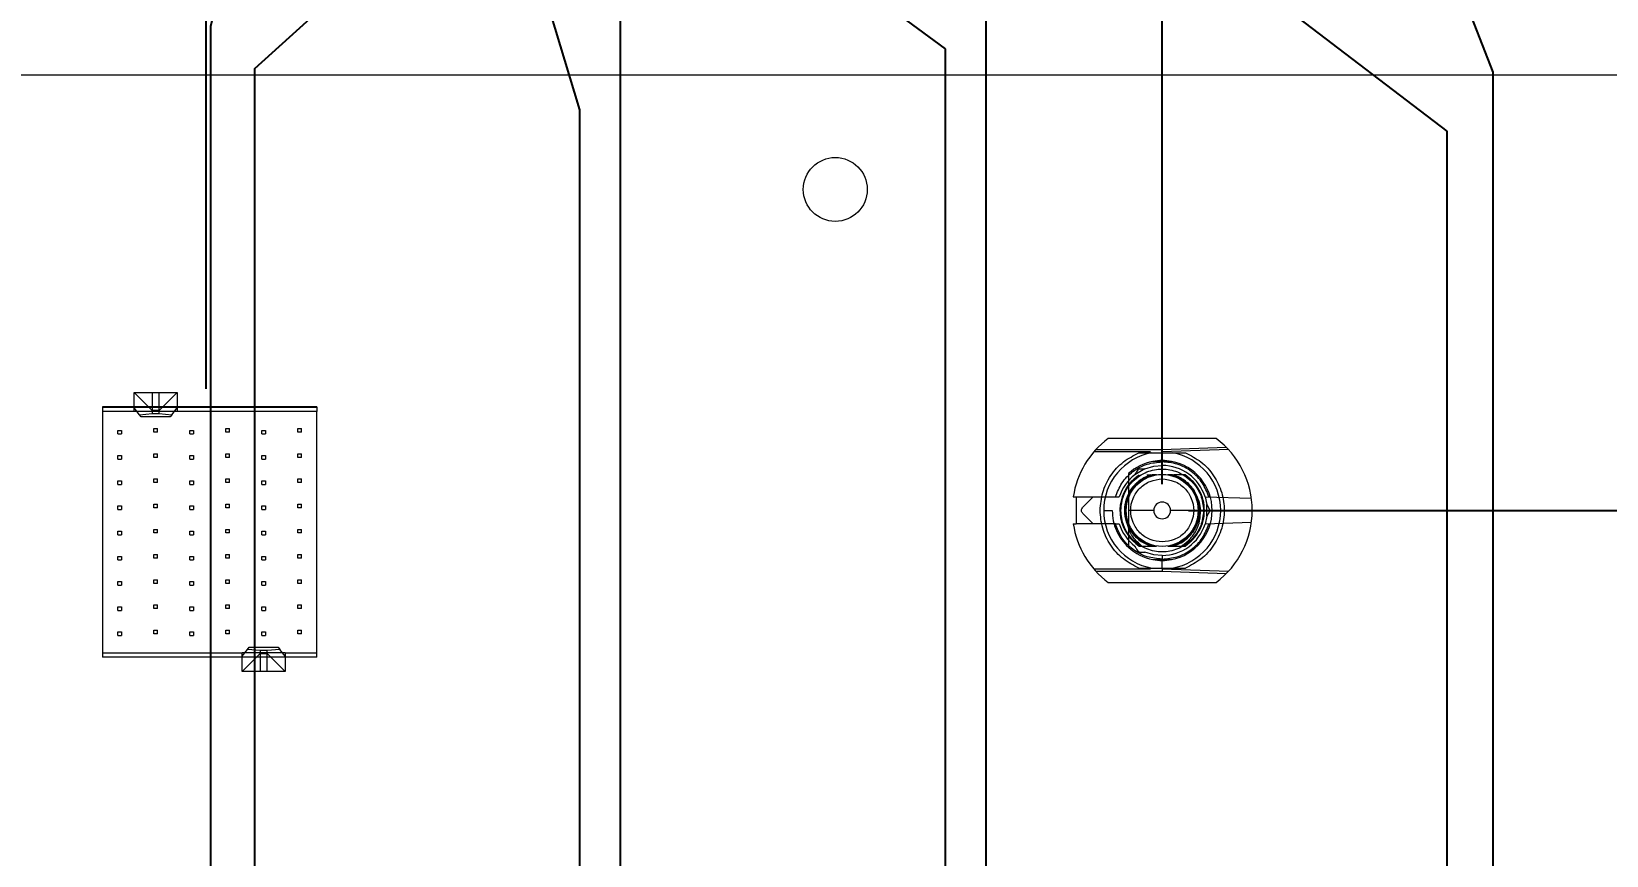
# Model space of a CAD drawing. Header units: millimetres. Extents: x -84 to 500, y -79 to 355.
# Drawn here: x 297 to 384.5, y 261.5 to 307.2 of the extents above; entities that cross this region are included whole.
import ezdxf
from ezdxf.lldxf.tags import DXFTag

# ---------------------------------------------------------------- set-up
doc = ezdxf.new("R2010")
doc.units = ezdxf.units.MM
doc.header["$PDSIZE"] = -1
tags = doc.linetypes.add('HIDDEN', pattern=[1.905, 1.27, -0.635]).pattern_tags.tags
tags[6:7] = [DXFTag(74, 4), DXFTag(75, 0), DXFTag(340, '0'), DXFTag(46, 1.0), DXFTag(50, 0.0), DXFTag(44, 0.0), DXFTag(45, 0.0)]
tags[4:5] = [DXFTag(74, 4), DXFTag(75, 0), DXFTag(340, '0'), DXFTag(46, 1.0), DXFTag(50, 0.0), DXFTag(44, 0.0), DXFTag(45, 0.0)]
doc.dimstyles.new('ISO-25', dxfattribs={"dimtxt": 2.5, "dimasz": 2.5, "dimexe": 1.25, "dimexo": 0.625, "dimtad": 1, "dimtxsty": 'Standard', "dimcen": 2.5, "dimadec": 0, "dimazin": 0, "dimtfac": 1, "dimtmove": 0, "dimatfit": 3, "dimfxl": 0, "dimarcsym": 0})

# ---------------------------------------------------------------- blocks, each defined once
blk = doc.blocks.new('*D104')
at = {"color": 0, "linetype": 'ByBlock', "lineweight": -2}
for p, q in [((357.387, 315.419), (357.387, 343.952)), ((359.8, 308.815), (357.387, 315.419)), ((359.8, 282.085), (359.8, 308.815))]:
    blk.add_line(p, q, dxfattribs=at)
at = {"layer": 'DEFPOINTS', "color": 0, "linetype": 'ByBlock'}
blk.add_point((359.8, 281.085), dxfattribs=at)
at = {"color": 0, "linetype": 'ByBlock', "insert": (354.113, 333.75), "char_height": 3.5, "attachment_point": 5, "rotation": 90}
blk.add_mtext('359,800', dxfattribs=at)
blk = doc.blocks.new('*D182')
at = {"color": 0, "linetype": 'ByBlock', "lineweight": -2}
for p, q in [((297.66, 315.284), (297.66, 343.817)), ((306.665, 308.68), (297.66, 315.284)), ((306.665, 287.37), (306.665, 308.68))]:
    blk.add_line(p, q, dxfattribs=at)
at = {"layer": 'DEFPOINTS', "color": 0, "linetype": 'ByBlock'}
blk.add_point((306.665, 286.37), dxfattribs=at)
at = {"color": 0, "linetype": 'ByBlock', "insert": (294.386, 333.614), "char_height": 3.5, "attachment_point": 5, "rotation": 90}
blk.add_mtext('306,860', dxfattribs=at)
blk = doc.blocks.new('*D103')
at = {"color": 0, "linetype": 'ByBlock', "lineweight": -2}
blk.add_line((392.56, 287.37), (392.56, 345.31), dxfattribs=at)
at = {"layer": 'DEFPOINTS', "color": 0, "linetype": 'ByBlock'}
blk.add_point((392.56, 286.37), dxfattribs=at)
at = {"color": 0, "linetype": 'ByBlock', "insert": (389.286, 334.81), "char_height": 3.5, "attachment_point": 5, "rotation": 90}
blk.add_mtext('392,560', dxfattribs=at)
blk = doc.blocks.new('*D60')
at = {"color": 0, "linetype": 'ByBlock', "lineweight": -2}
for p, q in [((429.688, 279.42), (436.292, 282.059)), ((436.292, 282.059), (465.42, 282.059)), ((399.51, 279.42), (429.688, 279.42))]:
    blk.add_line(p, q, dxfattribs=at)
at = {"layer": 'DEFPOINTS', "color": 0, "linetype": 'ByBlock'}
blk.add_point((398.51, 279.42), dxfattribs=at)
at = {"color": 0, "linetype": 'ByBlock', "insert": (454.92, 285.333), "char_height": 3.5, "attachment_point": 5}
blk.add_mtext('279,420', dxfattribs=at)
blk = doc.blocks.new('*D190')
at = {"color": 0, "linetype": 'ByBlock', "lineweight": -2}
for p, q in [((429.827, 280.62), (436.431, 290.705)), ((436.431, 290.705), (464.964, 290.705)), ((361.265, 280.62), (429.827, 280.62))]:
    blk.add_line(p, q, dxfattribs=at)
at = {"layer": 'DEFPOINTS', "color": 0, "linetype": 'ByBlock'}
blk.add_point((360.265, 280.62), dxfattribs=at)
at = {"color": 0, "linetype": 'ByBlock', "insert": (454.762, 293.979), "char_height": 3.5, "attachment_point": 5}
blk.add_mtext('280,620', dxfattribs=at)
blk = doc.blocks.new('*D116')
at = {"color": 0, "linetype": 'ByBlock', "lineweight": -2}
for p, q in [((400.941, 308.34), (400.941, 337.468)), ((407.239, 301.736), (400.941, 308.34)), ((407.239, 211.51), (407.239, 301.736))]:
    blk.add_line(p, q, dxfattribs=at)
at = {"layer": 'DEFPOINTS', "color": 0, "linetype": 'ByBlock'}
blk.add_point((407.239, 210.51), dxfattribs=at)
at = {"color": 0, "linetype": 'ByBlock', "insert": (397.667, 326.968), "char_height": 3.5, "attachment_point": 5, "rotation": 90}
blk.add_mtext('407,239', dxfattribs=at)
blk = doc.blocks.new('*D94')
at = {"color": 0, "linetype": 'ByBlock', "lineweight": -2}
for p, q in [((432.095, 298.31), (435.867, 300.366)), ((435.867, 300.366), (463.84, 300.366)), ((426.491, 298.31), (432.095, 298.31))]:
    blk.add_line(p, q, dxfattribs=at)
at = {"layer": 'DEFPOINTS', "color": 0, "linetype": 'ByBlock'}
blk.add_point((425.491, 298.31), dxfattribs=at)
at = {"color": 0, "linetype": 'ByBlock', "insert": (453.918, 303.64), "char_height": 3.5, "attachment_point": 5}
blk.add_mtext('298,310', dxfattribs=at)
blk = doc.blocks.new('*D100')
at = {"color": 0, "linetype": 'ByBlock', "lineweight": -2}
for p, q in [((438.404, 304.8), (441.522, 311.942)), ((441.522, 311.942), (469.46, 311.942)), ((432.8, 304.8), (438.404, 304.8))]:
    blk.add_line(p, q, dxfattribs=at)
at = {"layer": 'DEFPOINTS', "color": 0, "linetype": 'ByBlock'}
blk.add_point((431.8, 304.8), dxfattribs=at)
at = {"color": 0, "linetype": 'ByBlock', "insert": (459.555, 315.216), "char_height": 3.5, "attachment_point": 5}
blk.add_mtext('304,800', dxfattribs=at)
blk = doc.blocks.new('*D102')
at = {"color": 0, "linetype": 'ByBlock', "lineweight": -2}
for p, q in [((423.034, 313.81), (423.034, 341.188)), ((431.8, 311.404), (423.034, 313.81)), ((431.8, 305.8), (431.8, 311.404))]:
    blk.add_line(p, q, dxfattribs=at)
at = {"layer": 'DEFPOINTS', "color": 0, "linetype": 'ByBlock'}
blk.add_point((431.8, 304.8), dxfattribs=at)
at = {"color": 0, "linetype": 'ByBlock', "insert": (419.76, 331.563), "char_height": 3.5, "attachment_point": 5, "rotation": 90}
blk.add_mtext('431,800', dxfattribs=at)
blk = doc.blocks.new('*D117')
at = {"color": 0, "linetype": 'ByBlock', "lineweight": -2}
for p, q in [((375.623, 311.577), (375.623, 340.11)), ((378.2, 304.973), (375.623, 311.577)), ((378.2, 242.005), (378.2, 304.973))]:
    blk.add_line(p, q, dxfattribs=at)
at = {"layer": 'DEFPOINTS', "color": 0, "linetype": 'ByBlock'}
blk.add_point((378.2, 241.005), dxfattribs=at)
at = {"color": 0, "linetype": 'ByBlock', "insert": (372.349, 329.907), "char_height": 3.5, "attachment_point": 5, "rotation": 90}
blk.add_mtext('378,200', dxfattribs=at)
blk = doc.blocks.new('*D118')
at = {"color": 0, "linetype": 'ByBlock', "lineweight": -2}
for p, q in [((346.874, 316.264), (346.874, 343.047)), ((350.01, 309.66), (346.874, 316.264)), ((350.01, 242.005), (350.01, 309.66))]:
    blk.add_line(p, q, dxfattribs=at)
at = {"layer": 'DEFPOINTS', "color": 0, "linetype": 'ByBlock'}
blk.add_point((350.01, 241.005), dxfattribs=at)
at = {"color": 0, "linetype": 'ByBlock', "insert": (343.6, 333.72), "char_height": 3.5, "attachment_point": 5, "rotation": 90}
blk.add_mtext('350,010', dxfattribs=at)
blk = doc.blocks.new('*D186')
at = {"color": 0, "linetype": 'ByBlock', "lineweight": -2}
for p, q in [((332.635, 315.682), (332.635, 344.81)), ((329.69, 309.078), (332.635, 315.682)), ((329.69, 241.54), (329.69, 309.078))]:
    blk.add_line(p, q, dxfattribs=at)
at = {"layer": 'DEFPOINTS', "color": 0, "linetype": 'ByBlock'}
blk.add_point((329.69, 240.54), dxfattribs=at)
at = {"color": 0, "linetype": 'ByBlock', "insert": (329.361, 334.31), "char_height": 3.5, "attachment_point": 5, "rotation": 90}
blk.add_mtext('329,690', dxfattribs=at)
blk = doc.blocks.new('*D120')
at = {"color": 0, "linetype": 'ByBlock', "lineweight": -2}
for p, q in [((316.639, 311.78), (316.639, 340.313)), ((309.37, 305.176), (316.639, 311.78)), ((309.37, 242.005), (309.37, 305.176))]:
    blk.add_line(p, q, dxfattribs=at)
at = {"layer": 'DEFPOINTS', "color": 0, "linetype": 'ByBlock'}
blk.add_point((309.37, 241.005), dxfattribs=at)
at = {"color": 0, "linetype": 'ByBlock', "insert": (313.365, 330.111), "char_height": 3.5, "attachment_point": 5, "rotation": 90}
blk.add_mtext('309,370', dxfattribs=at)
blk = doc.blocks.new('*D183')
at = {"color": 0, "linetype": 'ByBlock', "lineweight": -2}
for p, q in [((308.562, 314.116), (308.562, 341.494)), ((306.925, 307.512), (308.562, 314.116)), ((306.925, 174.27), (306.925, 307.512))]:
    blk.add_line(p, q, dxfattribs=at)
at = {"layer": 'DEFPOINTS', "color": 0, "linetype": 'ByBlock'}
blk.add_point((306.925, 173.27), dxfattribs=at)
at = {"color": 0, "linetype": 'ByBlock', "insert": (305.288, 331.869), "char_height": 3.5, "attachment_point": 5, "rotation": 90}
blk.add_mtext('307,120', dxfattribs=at)
blk = doc.blocks.new('*D185')
at = {"color": 0, "linetype": 'ByBlock', "lineweight": -2}
for p, q in [((325.43, 309.484), (325.43, 338.612)), ((327.44, 302.88), (325.43, 309.484)), ((327.44, 174.27), (327.44, 302.88))]:
    blk.add_line(p, q, dxfattribs=at)
at = {"layer": 'DEFPOINTS', "color": 0, "linetype": 'ByBlock'}
blk.add_point((327.44, 173.27), dxfattribs=at)
at = {"color": 0, "linetype": 'ByBlock', "insert": (322.156, 328.112), "char_height": 3.5, "attachment_point": 5, "rotation": 90}
blk.add_mtext('327,440', dxfattribs=at)
blk = doc.blocks.new('*D187')
at = {"color": 0, "linetype": 'ByBlock', "lineweight": -2}
for p, q in [((338.803, 312.856), (338.803, 341.984)), ((347.76, 306.252), (338.803, 312.856)), ((347.76, 174.27), (347.76, 306.252))]:
    blk.add_line(p, q, dxfattribs=at)
at = {"layer": 'DEFPOINTS', "color": 0, "linetype": 'ByBlock'}
blk.add_point((347.76, 173.27), dxfattribs=at)
at = {"color": 0, "linetype": 'ByBlock', "insert": (335.529, 331.484), "char_height": 3.5, "attachment_point": 5, "rotation": 90}
blk.add_mtext('347,760', dxfattribs=at)
blk = doc.blocks.new('*D188')
at = {"color": 0, "linetype": 'ByBlock', "lineweight": -2}
for p, q in [((366.99, 308.283), (366.99, 337.411)), ((375.63, 301.679), (366.99, 308.283)), ((375.63, 176.67), (375.63, 301.679))]:
    blk.add_line(p, q, dxfattribs=at)
at = {"layer": 'DEFPOINTS', "color": 0, "linetype": 'ByBlock'}
blk.add_point((375.63, 175.67), dxfattribs=at)
at = {"color": 0, "linetype": 'ByBlock', "insert": (363.716, 326.911), "char_height": 3.5, "attachment_point": 5, "rotation": 90}
blk.add_mtext('375,630', dxfattribs=at)

msp = doc.modelspace()

# ---------------------------------------------------------------- linework, layer by layer
at = {"color": 7, "linetype": 'Continuous', "lineweight": 15}
for p, q in [((431.8, 304.8), (0, 304.8)), ((302.66, 287.17), (303.66, 287.17)), ((302.66, 287.17), (303.66, 286.17)), ((302.66, 286.32), (302.66, 287.17)), ((303.66, 287.17), (304.06, 287.17)), ((303.66, 287.17), (303.66, 286.17)), ((304.06, 286.17), (305.06, 287.17)), ((304.06, 287.17), (305.06, 287.17)), ((304.06, 286.17), (304.06, 287.17)), ((305.06, 287.17), (305.06, 286.32)), ((300.91, 286.37), (302.66, 286.37)), ((300.91, 286.37), (300.91, 286.12)), ((302.9647, 285.9392), (302.66, 286.32)), ((302.66, 286.12), (302.66, 286.32)), ((304.7553, 285.9392), (305.06, 286.32)), ((312.81, 286.37), (305.06, 286.37)), ((305.06, 286.32), (305.06, 286.12)), ((312.81, 286.37), (312.81, 286.12)), ((300.91, 286.12), (300.91, 272.72)), ((302.66, 286.12), (300.91, 286.12)), ((302.9647, 285.9392), (303.66, 286)), ((303.06, 285.82), (302.9647, 285.9392)), ((304.66, 285.82), (303.06, 285.82)), ((303.66, 286.17), (303.66, 286)), ((304.06, 286.17), (303.66, 286.17)), ((303.66, 286), (304.06, 286)), ((304.06, 286), (304.06, 286.17)), ((304.06, 286), (304.7553, 285.9392)), ((304.7553, 285.9392), (304.66, 285.82)), ((312.81, 286.12), (305.06, 286.12)), ((312.81, 272.72), (312.81, 286.12)), ((362.8, 284.62), (356.8, 284.62)), ((354.8566, 281.37), (355.025, 281.37)), ((355.025, 281.37), (355.025, 279.87)), ((356.55, 280.62), (357.025, 280.62)), ((359.3352, 280.62), (357.925, 280.62)), ((362.575, 280.62), (360.2648, 280.62)), ((362.575, 280.62), (363.05, 280.62)), ((354.8566, 279.87), (355.025, 279.87)), ((356.8, 276.62), (362.8, 276.62)), ((300.91, 272.72), (308.66, 272.72)), ((300.91, 272.72), (300.91, 272.47)), ((308.66, 272.47), (300.91, 272.47)), ((308.66, 272.52), (308.9647, 272.9008)), ((308.66, 272.52), (308.66, 272.72)), ((309.66, 272.67), (308.66, 271.67)), ((308.66, 271.67), (308.66, 272.52)), ((308.9647, 272.9008), (309.06, 273.02)), ((309.66, 272.84), (308.9647, 272.9008)), ((309.06, 273.02), (310.66, 273.02)), ((310.06, 272.84), (309.66, 272.84)), ((309.66, 272.84), (309.66, 272.67)), ((309.66, 272.67), (310.06, 272.67)), ((309.66, 272.67), (309.66, 271.67)), ((310.7553, 272.9008), (310.06, 272.84)), ((310.06, 272.67), (310.06, 272.84)), ((311.06, 271.67), (310.06, 272.67)), ((310.06, 271.67), (310.06, 272.67)), ((310.66, 273.02), (310.7553, 272.9008)), ((311.06, 272.52), (310.7553, 272.9008)), ((311.06, 272.72), (312.81, 272.72)), ((311.06, 272.72), (311.06, 272.52)), ((311.06, 272.52), (311.06, 271.67)), ((312.81, 272.47), (311.06, 272.47)), ((312.81, 272.47), (312.81, 272.72)), ((309.66, 271.67), (308.66, 271.67)), ((310.06, 271.67), (309.66, 271.67)), ((311.06, 271.67), (310.06, 271.67))]:
    msp.add_line(p, q, dxfattribs=at)
msp.add_line((300.91, 286.37), (312.81, 286.37))
at = {"color": 7, "linetype": 'HIDDEN', "lineweight": 0}
for p, q in [((302.66, 286.37), (305.06, 286.37)), ((305.06, 286.12), (302.66, 286.12)), ((301.76, 285.07), (301.96, 285.07)), ((301.76, 284.87), (301.76, 285.07)), ((301.76, 284.87), (301.96, 284.87)), ((301.96, 285.07), (301.96, 284.87)), ((303.76, 285.17), (303.96, 285.17)), ((303.76, 284.97), (303.76, 285.17)), ((303.96, 284.97), (303.76, 284.97)), ((303.96, 284.97), (303.96, 285.17)), ((305.76, 285.07), (305.96, 285.07)), ((305.76, 284.87), (305.76, 285.07)), ((305.76, 284.87), (305.96, 284.87)), ((305.96, 285.07), (305.96, 284.87)), ((307.76, 284.97), (307.76, 285.17)), ((307.76, 285.17), (307.96, 285.17)), ((307.96, 284.97), (307.76, 284.97)), ((307.96, 284.97), (307.96, 285.17)), ((309.76, 284.87), (309.76, 285.07)), ((309.76, 285.07), (309.96, 285.07)), ((309.76, 284.87), (309.96, 284.87)), ((309.96, 285.07), (309.96, 284.87)), ((311.76, 284.97), (311.76, 285.17)), ((311.76, 285.17), (311.96, 285.17)), ((311.96, 284.97), (311.76, 284.97)), ((311.96, 284.97), (311.96, 285.17)), ((301.76, 283.67), (301.96, 283.67)), ((301.76, 283.47), (301.76, 283.67)), ((301.96, 283.67), (301.96, 283.47)), ((303.76, 283.77), (303.96, 283.77)), ((303.76, 283.57), (303.76, 283.77)), ((303.96, 283.57), (303.96, 283.77)), ((305.76, 283.67), (305.96, 283.67)), ((305.76, 283.47), (305.76, 283.67)), ((305.96, 283.67), (305.96, 283.47)), ((307.76, 283.77), (307.96, 283.77)), ((307.76, 283.57), (307.76, 283.77)), ((307.96, 283.57), (307.96, 283.77)), ((309.76, 283.47), (309.76, 283.67)), ((309.76, 283.67), (309.96, 283.67)), ((309.96, 283.67), (309.96, 283.47)), ((311.76, 283.57), (311.76, 283.77)), ((311.76, 283.77), (311.96, 283.77)), ((311.96, 283.57), (311.96, 283.77)), ((359.1497, 283.87), (356.0003, 283.87)), ((356.1287, 284.0143), (359.8, 284.0143)), ((359.8, 284.0144), (363.3525, 284.1385)), ((359.8, 283.87), (359.8, 284.0144)), ((363.4857, 283.9987), (359.8, 283.87)), ((359.8, 283.32), (359.8, 283.87)), ((301.76, 283.47), (301.96, 283.47)), ((303.96, 283.57), (303.76, 283.57)), ((305.76, 283.47), (305.96, 283.47)), ((307.96, 283.57), (307.76, 283.57)), ((309.76, 283.47), (309.96, 283.47)), ((311.96, 283.57), (311.76, 283.57)), ((358.8401, 282.9284), (358.2809, 282.6055)), ((359.8, 283.32), (359.8, 283.12)), ((360.3244, 283.345), (360.3244, 283.345)), ((301.76, 282.27), (301.96, 282.27)), ((301.76, 282.07), (301.76, 282.27)), ((301.76, 282.07), (301.96, 282.07)), ((301.96, 282.27), (301.96, 282.07)), ((303.76, 282.37), (303.96, 282.37)), ((303.76, 282.17), (303.76, 282.37)), ((303.96, 282.17), (303.76, 282.17)), ((303.96, 282.17), (303.96, 282.37)), ((305.76, 282.27), (305.96, 282.27)), ((305.76, 282.07), (305.76, 282.27)), ((305.76, 282.07), (305.96, 282.07)), ((305.96, 282.27), (305.96, 282.07)), ((307.76, 282.37), (307.96, 282.37)), ((307.76, 282.17), (307.76, 282.37)), ((307.96, 282.17), (307.76, 282.17)), ((307.96, 282.17), (307.96, 282.37)), ((309.76, 282.07), (309.76, 282.27)), ((309.76, 282.27), (309.96, 282.27)), ((309.76, 282.07), (309.96, 282.07)), ((309.96, 282.27), (309.96, 282.07)), ((311.76, 282.17), (311.76, 282.37)), ((311.76, 282.37), (311.96, 282.37)), ((311.96, 282.17), (311.76, 282.17)), ((311.96, 282.17), (311.96, 282.37)), ((357.9108, 282.0176), (358.5265, 282.595)), ((358.5774, 282.3011), (359.1491, 282.595)), ((358.5774, 282.301), (359.1491, 282.595)), ((358.895, 282.4352), (359.234, 282.595)), ((359.1491, 282.595), (358.908, 282.471)), ((358.9467, 282.595), (359.1491, 282.595)), ((359.4848, 282.595), (359.234, 282.595)), ((360.366, 282.595), (360.1152, 282.595)), ((360.366, 282.595), (361.0715, 282.2338)), ((360.366, 282.595), (360.8981, 282.3441)), ((360.366, 282.595), (360.8981, 282.3441)), ((361.0735, 282.595), (360.4509, 282.595)), ((360.8979, 282.3652), (360.4509, 282.595)), ((360.4509, 282.595), (360.9649, 282.3307)), ((360.9649, 282.3307), (360.4509, 282.595)), ((360.4509, 282.595), (360.9649, 282.3307)), ((361.3194, 282.3889), (361.0735, 282.595)), ((355.025, 281.37), (357.2063, 281.37)), ((355.3919, 280.7968), (355.9652, 281.37)), ((362.1801, 281.3849), (364.7542, 281.295)), ((362.1801, 281.3849), (362.2791, 280.9429)), ((301.76, 280.67), (301.76, 280.87)), ((301.76, 280.87), (301.96, 280.87)), ((301.76, 280.67), (301.96, 280.67)), ((301.96, 280.87), (301.96, 280.67)), ((303.76, 280.97), (303.96, 280.97)), ((303.76, 280.77), (303.76, 280.97)), ((303.96, 280.77), (303.76, 280.77)), ((303.96, 280.77), (303.96, 280.97)), ((305.76, 280.87), (305.96, 280.87)), ((305.76, 280.67), (305.76, 280.87)), ((305.76, 280.67), (305.96, 280.67)), ((305.96, 280.87), (305.96, 280.67)), ((307.76, 280.97), (307.96, 280.97)), ((307.76, 280.77), (307.76, 280.97)), ((307.96, 280.77), (307.76, 280.77)), ((307.96, 280.77), (307.96, 280.97)), ((309.76, 280.67), (309.76, 280.87)), ((309.76, 280.87), (309.96, 280.87)), ((309.76, 280.67), (309.96, 280.67)), ((309.96, 280.87), (309.96, 280.67)), ((311.76, 280.77), (311.76, 280.97)), ((311.76, 280.97), (311.96, 280.97)), ((311.96, 280.77), (311.76, 280.77)), ((311.96, 280.77), (311.96, 280.97)), ((355.9652, 279.87), (355.3919, 280.4432)), ((362.0887, 280.1309), (362.15, 280.62)), ((362.15, 280.62), (362.1221, 280.8427)), ((362.2791, 280.2971), (362.1801, 279.8551)), ((362.2791, 280.9429), (362.4366, 280.67)), ((362.2791, 280.2971), (362.2791, 280.9429)), ((362.4366, 280.57), (362.2791, 280.2971)), ((301.76, 279.47), (301.96, 279.47)), ((301.76, 279.27), (301.76, 279.47)), ((301.76, 279.27), (301.96, 279.27)), ((301.96, 279.47), (301.96, 279.27)), ((303.76, 279.57), (303.96, 279.57)), ((303.76, 279.37), (303.76, 279.57)), ((303.96, 279.37), (303.76, 279.37)), ((303.96, 279.37), (303.96, 279.57)), ((305.76, 279.47), (305.96, 279.47)), ((305.76, 279.27), (305.76, 279.47)), ((305.76, 279.27), (305.96, 279.27)), ((305.96, 279.47), (305.96, 279.27)), ((307.76, 279.57), (307.96, 279.57)), ((307.76, 279.37), (307.76, 279.57)), ((307.96, 279.37), (307.76, 279.37)), ((307.96, 279.37), (307.96, 279.57)), ((309.76, 279.27), (309.76, 279.47)), ((309.76, 279.47), (309.96, 279.47)), ((309.76, 279.27), (309.96, 279.27)), ((309.96, 279.47), (309.96, 279.27)), ((311.76, 279.37), (311.76, 279.57)), ((311.76, 279.57), (311.96, 279.57)), ((311.96, 279.37), (311.76, 279.37)), ((311.96, 279.37), (311.96, 279.57)), ((357.2063, 279.87), (355.025, 279.87)), ((361.6009, 279.5803), (361.7586, 279.9405)), ((364.7542, 279.945), (362.1801, 279.8551)), ((358.3482, 278.7944), (358.5265, 278.645)), ((358.3482, 278.7944), (358.5265, 278.645)), ((358.5265, 278.645), (359.1491, 278.645)), ((358.5265, 278.645), (359.4848, 278.645)), ((358.8343, 278.8069), (359.1491, 278.645)), ((359.234, 278.645), (358.9211, 278.7925)), ((360.1152, 278.645), (360.8726, 278.645)), ((360.9225, 278.9074), (360.366, 278.645)), ((360.9225, 278.9074), (360.366, 278.645)), ((360.4509, 278.645), (360.9632, 278.9084)), ((360.4509, 278.645), (361.0735, 278.645)), ((361.0735, 278.645), (361.347, 278.8742)), ((301.76, 278.07), (301.96, 278.07)), ((301.76, 277.87), (301.76, 278.07)), ((301.76, 277.87), (301.96, 277.87)), ((301.96, 278.07), (301.96, 277.87)), ((303.76, 278.17), (303.96, 278.17)), ((303.76, 277.97), (303.76, 278.17)), ((303.96, 277.97), (303.76, 277.97)), ((303.96, 277.97), (303.96, 278.17)), ((305.76, 278.07), (305.96, 278.07)), ((305.76, 277.87), (305.76, 278.07)), ((305.76, 277.87), (305.96, 277.87)), ((305.96, 278.07), (305.96, 277.87)), ((307.76, 278.17), (307.96, 278.17)), ((307.76, 277.97), (307.76, 278.17)), ((307.96, 277.97), (307.76, 277.97)), ((307.96, 277.97), (307.96, 278.17)), ((309.76, 278.07), (309.96, 278.07)), ((309.76, 277.87), (309.76, 278.07)), ((309.76, 277.87), (309.96, 277.87)), ((309.96, 278.07), (309.96, 277.87)), ((311.76, 277.97), (311.76, 278.17)), ((311.76, 278.17), (311.96, 278.17)), ((311.96, 277.97), (311.76, 277.97)), ((311.96, 277.97), (311.96, 278.17)), ((359.8, 278.12), (359.8, 277.92)), ((359.8, 277.37), (359.8, 277.92)), ((301.76, 276.67), (301.96, 276.67)), ((301.76, 276.47), (301.76, 276.67)), ((301.96, 276.67), (301.96, 276.47)), ((303.76, 276.77), (303.96, 276.77)), ((303.76, 276.57), (303.76, 276.77)), ((303.96, 276.57), (303.96, 276.77)), ((305.76, 276.67), (305.96, 276.67)), ((305.76, 276.47), (305.76, 276.67)), ((305.96, 276.67), (305.96, 276.47)), ((307.76, 276.77), (307.96, 276.77)), ((307.76, 276.57), (307.76, 276.77)), ((307.96, 276.57), (307.96, 276.77)), ((309.76, 276.67), (309.96, 276.67)), ((309.76, 276.47), (309.76, 276.67)), ((309.96, 276.67), (309.96, 276.47)), ((311.76, 276.57), (311.76, 276.77)), ((311.76, 276.77), (311.96, 276.77)), ((311.96, 276.57), (311.96, 276.77)), ((356.0003, 277.37), (359.1497, 277.37)), ((359.8, 277.2257), (356.1287, 277.2257)), ((359.8, 277.37), (363.4857, 277.2413)), ((359.8, 277.37), (359.8, 277.2257)), ((363.3525, 277.1015), (359.8, 277.2256)), ((301.76, 276.47), (301.96, 276.47)), ((303.96, 276.57), (303.76, 276.57)), ((305.76, 276.47), (305.96, 276.47)), ((307.96, 276.57), (307.76, 276.57)), ((309.76, 276.47), (309.96, 276.47)), ((311.96, 276.57), (311.76, 276.57)), ((301.76, 275.27), (301.96, 275.27)), ((301.76, 275.07), (301.76, 275.27)), ((301.76, 275.07), (301.96, 275.07)), ((301.96, 275.27), (301.96, 275.07)), ((303.76, 275.37), (303.96, 275.37)), ((303.76, 275.17), (303.76, 275.37)), ((303.96, 275.17), (303.76, 275.17)), ((303.96, 275.17), (303.96, 275.37)), ((305.76, 275.27), (305.96, 275.27)), ((305.76, 275.07), (305.76, 275.27)), ((305.76, 275.07), (305.96, 275.07)), ((305.96, 275.27), (305.96, 275.07)), ((307.76, 275.37), (307.96, 275.37)), ((307.76, 275.17), (307.76, 275.37)), ((307.96, 275.17), (307.76, 275.17)), ((307.96, 275.17), (307.96, 275.37)), ((309.76, 275.07), (309.76, 275.27)), ((309.76, 275.27), (309.96, 275.27)), ((309.76, 275.07), (309.96, 275.07)), ((309.96, 275.27), (309.96, 275.07)), ((311.76, 275.17), (311.76, 275.37)), ((311.76, 275.37), (311.96, 275.37)), ((311.96, 275.17), (311.76, 275.17)), ((311.96, 275.17), (311.96, 275.37)), ((301.76, 273.87), (301.96, 273.87)), ((301.76, 273.67), (301.76, 273.87)), ((301.76, 273.67), (301.96, 273.67)), ((301.96, 273.87), (301.96, 273.67)), ((303.76, 273.77), (303.76, 273.97)), ((303.76, 273.97), (303.96, 273.97)), ((303.96, 273.77), (303.76, 273.77)), ((303.96, 273.77), (303.96, 273.97)), ((305.76, 273.87), (305.96, 273.87)), ((305.76, 273.67), (305.76, 273.87)), ((305.76, 273.67), (305.96, 273.67)), ((305.96, 273.87), (305.96, 273.67)), ((307.76, 273.97), (307.96, 273.97)), ((307.76, 273.77), (307.76, 273.97)), ((307.96, 273.77), (307.76, 273.77)), ((307.96, 273.77), (307.96, 273.97)), ((309.76, 273.87), (309.96, 273.87)), ((309.76, 273.67), (309.76, 273.87)), ((309.76, 273.67), (309.96, 273.67)), ((309.96, 273.87), (309.96, 273.67)), ((311.76, 273.77), (311.76, 273.97)), ((311.76, 273.97), (311.96, 273.97)), ((311.96, 273.77), (311.76, 273.77)), ((311.96, 273.77), (311.96, 273.97)), ((311.06, 272.72), (308.66, 272.72)), ((311.06, 272.47), (308.66, 272.47))]:
    msp.add_line(p, q, dxfattribs=at)
at = {"color": 7, "linetype": 'HIDDEN', "lineweight": 0, "flags": 128}
for points in [[(358.8401, 282.9284), (359.3344, 283.0763), (359.8, 283.12)], [(358.5265, 282.595), (358.5265, 282.595)], [(359.234, 282.595), (359.234, 282.595)], [(359.234, 282.595), (359.234, 282.595)], [(359.234, 282.595), (359.234, 282.595)], [(359.234, 282.595), (359.234, 282.595)], [(359.234, 282.595), (359.234, 282.595)], [(360.366, 282.595), (360.366, 282.595)], [(360.366, 282.595), (360.366, 282.595)], [(360.366, 282.595), (360.366, 282.595)], [(360.366, 282.595), (360.366, 282.595)], [(360.366, 282.595), (360.366, 282.595)], [(360.366, 282.595), (360.366, 282.595)], [(360.366, 282.595), (360.366, 282.595)], [(360.366, 282.595), (360.366, 282.595)], [(361.0735, 282.595), (361.0735, 282.595)], [(357.8708, 279.8439), (357.867, 279.8725), (357.8669, 279.8814), (357.8671, 279.8827), (357.8675, 279.8836), (357.8677, 279.8837), (357.8677, 279.8838), (357.8678, 279.8838), (357.8678, 279.8838), (357.8678, 279.8838), (357.8678, 279.8838), (357.8678, 279.8838), (357.8677, 279.8838), (357.8675, 279.8838), (357.8674, 279.8838), (357.8674, 279.8838), (357.8674, 279.8838), (357.8674, 279.8838), (357.8674, 279.8838), (357.8675, 279.8838), (357.8677, 279.8839), (357.8679, 279.8839), (357.868, 279.884), (357.868, 279.884), (357.8681, 279.884), (357.8681, 279.884), (357.8681, 279.884), (357.8681, 279.884), (357.8684, 279.884), (357.8688, 279.8839), (357.8694, 279.8835), (357.8721, 279.8806), (357.9363, 279.7511), (358.0234, 279.5881)], [(361.5792, 279.5928), (361.5792, 279.5928)], [(358.5265, 278.645), (358.5265, 278.645)], [(358.5265, 278.645), (358.5265, 278.645)], [(358.5265, 278.645), (358.5265, 278.645)], [(358.5265, 278.645), (358.5265, 278.645)], [(358.5265, 278.645), (358.5265, 278.645)], [(358.5265, 278.645), (358.5265, 278.645)], [(358.5265, 278.645), (358.5265, 278.645)], [(358.5265, 278.645), (358.5265, 278.645)], [(359.4848, 278.645), (359.4848, 278.645)], [(360.1152, 278.645), (360.1152, 278.645)], [(360.8272, 278.8408), (360.8272, 278.8408)], [(361.0735, 278.645), (361.0735, 278.645)], [(361.0735, 278.645), (361.0735, 278.645)], [(361.0735, 278.645), (361.0735, 278.645)], [(361.0735, 278.645), (361.0735, 278.645)], [(361.0735, 278.645), (361.0735, 278.645)], [(361.0735, 278.645), (361.0735, 278.645)], [(361.0735, 278.645), (361.0735, 278.645)], [(359.8, 278.12), (359.3344, 278.1637), (358.8401, 278.3116)]]:
    msp.add_lwpolyline(points, dxfattribs=at)
at = {"color": 7, "linetype": 'Continuous', "lineweight": 15}
msp.add_circle((341.63, 298.45), 1.775, dxfattribs=at)
at = {"color": 7, "linetype": 'HIDDEN', "lineweight": 0}
msp.add_circle((359.8, 280.62), 2, dxfattribs=at)
at = {"color": 7, "linetype": 'Continuous', "lineweight": 15}
for radius, start, end in [(5, 126.869898, 171.373073), (5, 306.869898, 53.130102), (3.25, 100.063274, 180), (3.25, 0, 79.936726), (2.775, 100.893239, 132.506629), (2.775, 79.10676, 100.892947), (2.775, 0, 79.107053), (0.4648, 0, 180), (3.25, 180, 259.936726), (0.4648, 180, 0), (2.775, 280.892947, 0), (3.25, 280.063274, 0), (5, 188.626927, 233.130102), (2.775, 227.49336, 259.107053), (2.775, 259.106678, 280.893764)]:
    msp.add_arc((359.8, 280.62), radius, start, end, dxfattribs=at)
at = {"color": 7, "linetype": 'HIDDEN', "lineweight": 0}
for radius, start, end in [(2.5, 17.815689, 90), (2.5, 127.42024, 162.542397), (2.35, 143.505811, 237.185082), (2.5, 197.457603, 232.57976), (2.5, 270, 342.184311)]:
    msp.add_arc((359.8, 280.62), radius, start, end, dxfattribs=at)
at = {"color": 7, "linetype": 'Continuous', "lineweight": 15}
for points, knots in [([(356.35, 280.626), (356.3786, 280.9595), (356.4372, 281.6417), (356.9034, 282.5795), (357.6003, 283.3611), (358.2117, 283.6693), (358.5106, 283.82)], [0, 0, 0, 0, 0.2444238, 0.5, 0.7555762, 1, 1, 1, 1]), ([(358.5106, 283.82), (358.6451, 283.82), (358.8189, 283.82), (359.0132, 283.82), (359.0938, 283.82), (359.1478, 283.82), (359.1874, 283.82), (359.2136, 283.82), (359.2276, 283.82), (359.2317, 283.82), (359.232, 283.82), (359.2321, 283.82)], [0, 0, 0, 0, 0.5219302, 0.6747067, 0.7796367, 0.8517307, 0.9016652, 0.9545658, 0.9758811, 0.9930943, 1, 1, 1, 1]), ([(359.2321, 283.82), (359.408, 283.82), (359.7605, 283.82), (360.1536, 283.82), (360.346, 283.82), (360.3679, 283.82)], [0, 0, 0, 0, 0.4691002, 0.9396132, 1, 1, 1, 1]), ([(360.3679, 283.82), (360.3684, 283.82), (360.3696, 283.82), (360.3813, 283.82), (360.4248, 283.82), (360.6213, 283.82), (360.8552, 283.82), (361.0514, 283.82), (361.0894, 283.82)], [0, 0, 0, 0, 0.0169294, 0.0393005, 0.081695, 0.2361978, 0.8521567, 1, 1, 1, 1]), ([(361.0894, 283.82), (361.3884, 283.6691), (362.0001, 283.3603), (362.7022, 282.577), (363.1506, 281.6373), (363.2986, 280.62), (363.1506, 279.6027), (362.7022, 278.663), (362.0001, 277.8797), (361.3884, 277.5709), (361.0894, 277.42)], [0, 0, 0, 0, 0.1222036, 0.25, 0.3777964, 0.5, 0.6222036, 0.75, 0.8777964, 1, 1, 1, 1]), ([(360.3244, 283.345), (360.0343, 283.345), (359.6812, 283.345), (359.337, 283.345), (359.2756, 283.345)], [0, 0, 0, 0, 0.8214863, 1, 1, 1, 1]), ([(357.925, 282.6657), (357.925, 282.2281), (357.925, 281.6252), (357.925, 280.8363), (357.925, 280.62)], [0, 0, 0, 0, 0.7257574, 1, 1, 1, 1]), ([(358.5106, 277.42), (358.2109, 277.5712), (357.5977, 277.8805), (356.8997, 278.6654), (356.4342, 279.6071), (356.3776, 280.2915), (356.35, 280.626)], [0, 0, 0, 0, 0.2443904, 0.5, 0.7556096, 1, 1, 1, 1]), ([(357.025, 280.62), (357.0364, 280.4282), (357.0593, 280.0447), (357.2441, 279.4955), (357.524, 278.9883), (357.7913, 278.7123), (357.925, 278.5743)], [0, 0, 0, 0, 0.2500002, 0.5000003, 0.7500002, 1, 1, 1, 1]), ([(357.925, 280.62), (357.925, 280.4251), (357.925, 279.9207), (357.925, 279.2389), (357.925, 278.7899), (357.925, 278.5743)], [0, 0, 0, 0, 0.2465257, 0.6381396, 1, 1, 1, 1]), ([(359.2756, 277.895), (359.5657, 277.895), (359.9188, 277.895), (360.263, 277.895), (360.3244, 277.895)], [0, 0, 0, 0, 0.821497, 1, 1, 1, 1]), ([(358.5106, 277.42), (358.6451, 277.42), (358.8189, 277.42), (359.0132, 277.42), (359.0938, 277.42), (359.1478, 277.42), (359.1874, 277.42), (359.2136, 277.42), (359.2276, 277.42), (359.2317, 277.42), (359.232, 277.42), (359.2321, 277.42)], [0, 0, 0, 0, 0.5219302, 0.6747067, 0.7796367, 0.8517307, 0.9016652, 0.9545658, 0.9758811, 0.9930943, 1, 1, 1, 1]), ([(359.2321, 277.42), (359.408, 277.42), (359.7605, 277.42), (360.1536, 277.42), (360.346, 277.42), (360.3679, 277.42)], [0, 0, 0, 0, 0.46910025, 0.93961319, 1, 1, 1, 1]), ([(360.3679, 277.42), (360.3684, 277.42), (360.3696, 277.42), (360.3813, 277.42), (360.4248, 277.42), (360.6213, 277.42), (360.8552, 277.42), (361.0514, 277.42), (361.0894, 277.42)], [0, 0, 0, 0, 0.0169294, 0.0393005, 0.081695, 0.2361978, 0.8521567, 1, 1, 1, 1])]:
    msp.add_open_spline(points, degree=3, knots=knots, dxfattribs=at)
at = {"color": 7, "linetype": 'HIDDEN', "lineweight": 0}
for points, knots in [([(357.2063, 281.37), (357.3095, 281.6343), (357.5217, 282.1772), (358.1509, 282.8135), (358.9369, 283.2412), (359.5174, 283.2942), (359.8, 283.32)], [0, 0, 0, 0, 0.2433924, 0.5, 0.7566076, 1, 1, 1, 1]), ([(357.5, 280.62), (357.5309, 280.9092), (357.5786, 281.3557), (357.8649, 281.8919), (358.1621, 282.2573), (358.5281, 282.5565), (359.0641, 282.8338), (359.8, 282.9758), (360.5357, 282.8338), (361.0718, 282.5566), (361.4377, 282.2575), (361.735, 281.892), (362.0214, 281.3559), (362.0691, 280.9092), (362.1, 280.62)], [0, 0, 0, 0, 0.1197215, 0.1848235, 0.25, 0.315102, 0.3802785, 0.5, 0.6197215, 0.6848235, 0.75, 0.815102, 0.8802785, 1, 1, 1, 1]), ([(358.4384, 282.8784), (358.3974, 282.8073), (358.3432, 282.7135), (358.295, 282.6299), (358.2826, 282.6086), (358.2814, 282.6065), (358.2809, 282.6055)], [0, 0, 0, 0, 0.6387212, 0.8437522, 0.9250038, 1, 1, 1, 1]), ([(358.4384, 282.8784), (358.4433, 282.8856), (358.4531, 282.9), (358.4745, 282.9158), (358.4989, 282.9264), (358.5163, 282.9277), (358.525, 282.9284)], [0, 0, 0, 0, 0.2508005, 0.5000001, 0.7491996, 1, 1, 1, 1]), ([(358.525, 282.9284), (358.607, 282.9284), (358.7154, 282.9284), (358.8119, 282.9284), (358.8365, 282.9284), (358.8389, 282.9284), (358.8401, 282.9284)], [0, 0, 0, 0, 0.6387178, 0.8437471, 0.9250006, 1, 1, 1, 1]), ([(362.3916, 281.3775), (362.2878, 281.641), (362.0747, 282.1821), (361.4458, 282.8157), (360.6612, 283.2416), (360.082, 283.2943), (359.8, 283.32)], [0, 0, 0, 0, 0.2434225, 0.5, 0.7565775, 1, 1, 1, 1]), ([(359.1491, 278.645), (358.9492, 278.7317), (358.5493, 278.9051), (358.088, 279.3836), (357.7891, 279.968), (357.6851, 280.6214), (357.7935, 281.2665), (358.0269, 281.7795), (358.2715, 282.0036), (358.3559, 282.0809)], [0, 0, 0, 0, 0.1532182, 0.3064365, 0.4596547, 0.6128729, 0.7660911, 0.9193093, 1, 1, 1, 1]), ([(359.1491, 278.645), (358.9492, 278.7317), (358.5493, 278.9051), (358.0881, 279.3836), (357.7891, 279.9681), (357.6855, 280.6211), (357.7922, 281.2676), (358.0471, 281.8108), (358.3216, 282.0582), (358.4345, 282.1599)], [0, 0, 0, 0, 0.1492875, 0.2985749, 0.4478623, 0.5971496, 0.746437, 0.8957243, 1, 1, 1, 1]), ([(359.1491, 278.645), (358.9492, 278.7317), (358.5493, 278.9051), (358.0881, 279.3836), (357.7891, 279.9681), (357.6854, 280.6211), (357.7923, 281.2675), (358.0451, 281.8077), (358.3167, 282.0527), (358.4267, 282.152)], [0, 0, 0, 0, 0.1496693, 0.2993386, 0.4490079, 0.5986771, 0.7483464, 0.8980157, 1, 1, 1, 1]), ([(358.4246, 282.1499), (358.3153, 282.0513), (358.0445, 281.8069), (357.7923, 281.2675), (357.6854, 280.6211), (357.789, 279.968), (358.088, 279.3836), (358.5493, 278.9051), (358.9492, 278.7317), (359.1491, 278.645)], [0, 0, 0, 0, 0.1013776, 0.2511479, 0.4009184, 0.550689, 0.7004591, 0.8502298, 1, 1, 1, 1]), ([(359.1491, 282.595), (358.9492, 282.5083), (358.5493, 282.3348), (358.0881, 281.8565), (357.7888, 281.2717), (357.6864, 280.62), (357.7888, 279.9684), (358.0881, 279.3835), (358.5493, 278.9052), (358.9492, 278.7317), (359.1491, 278.645)], [0, 0, 0, 0, 0.12499992, 0.24999986, 0.37499982, 0.4999998, 0.62499981, 0.74999985, 0.87499991, 1, 1, 1, 1]), ([(359.234, 278.645), (359.0272, 278.7259), (358.6135, 278.8877), (358.1313, 279.3643), (357.8174, 279.956), (357.7096, 280.62), (357.8173, 281.284), (358.1313, 281.8757), (358.6135, 282.3523), (359.0272, 282.5141), (359.234, 282.595)], [0, 0, 0, 0, 0.1249999, 0.2499999, 0.375, 0.5000001, 0.625, 0.75, 0.8750001, 1, 1, 1, 1]), ([(359.234, 278.6451), (359.0272, 278.726), (358.6135, 278.8878), (358.1313, 279.3643), (357.8174, 279.956), (357.7096, 280.62), (357.8174, 281.284), (358.1313, 281.8757), (358.6135, 282.3522), (359.0272, 282.514), (359.234, 282.595)], [0, 0, 0, 0, 0.125, 0.2499999, 0.3749997, 0.4999996, 0.6249996, 0.7499996, 0.8749997, 1, 1, 1, 1]), ([(359.234, 278.645), (359.0272, 278.726), (358.6135, 278.8878), (358.1313, 279.3643), (357.8174, 279.956), (357.7096, 280.62), (357.8174, 281.284), (358.1313, 281.8757), (358.6135, 282.3522), (359.0272, 282.514), (359.234, 282.595)], [0, 0, 0, 0, 0.1250001, 0.2500001, 0.375, 0.5, 0.6249999, 0.7499998, 0.8749999, 1, 1, 1, 1]), ([(358.5265, 282.595), (358.366, 282.48), (358.1076, 282.2949), (357.9351, 282.0301), (357.8698, 281.9297)], [0, 0, 0, 0, 0.6210363, 1, 1, 1, 1]), ([(358.1283, 281.8568), (358.2698, 282.0194), (358.5528, 282.3446), (358.9503, 282.5115), (359.1491, 282.595)], [0, 0, 0, 0, 0.5000004, 1, 1, 1, 1]), ([(358.4653, 282.1819), (358.3732, 282.0953), (358.265, 281.9936), (358.1609, 281.88), (358.139, 281.8605), (358.1321, 281.8567), (358.1297, 281.8563), (358.1288, 281.8565), (358.1284, 281.8567), (358.1283, 281.8568)], [0, 0, 0, 0, 0.80535932, 0.94596672, 0.98269229, 0.9932326, 0.99691866, 0.99850221, 1, 1, 1, 1]), ([(358.3559, 282.0809), (358.4251, 282.1576), (358.6402, 282.3962), (358.9433, 282.5146), (359.1491, 282.595)], [0, 0, 0, 0, 0.321279, 1, 1, 1, 1]), ([(359.1491, 282.595), (359.1707, 282.595), (359.1988, 282.595), (359.226, 282.595), (359.2329, 282.595), (359.2337, 282.595), (359.234, 282.595)], [0, 0, 0, 0, 0.6594708, 0.8553283, 0.9305157, 1, 1, 1, 1]), ([(360.366, 282.595), (360.3664, 282.595), (360.3671, 282.595), (360.374, 282.595), (360.4006, 282.595), (360.4291, 282.595), (360.4509, 282.595)], [0, 0, 0, 0, 0.06886768, 0.14541571, 0.34490932, 1, 1, 1, 1]), ([(360.366, 282.595), (360.3664, 282.595), (360.3672, 282.595), (360.374, 282.595), (360.4006, 282.595), (360.4291, 282.595), (360.4509, 282.595)], [0, 0, 0, 0, 0.0689479, 0.1455816, 0.3451712, 1, 1, 1, 1]), ([(360.366, 282.595), (360.5761, 282.517), (360.9619, 282.3737), (361.2373, 282.0697), (361.3627, 281.9312)], [0, 0, 0, 0, 0.5445036, 1, 1, 1, 1]), ([(361.0715, 282.2338), (361.2098, 282.1057), (361.4865, 281.8496), (361.7498, 281.3411), (361.8741, 280.7872), (361.8412, 280.2187), (361.6564, 279.6801), (361.3317, 279.2145), (360.8955, 278.8435), (360.5425, 278.7112), (360.366, 278.645)], [0, 0, 0, 0, 0.125, 0.2500002, 0.3750006, 0.5000009, 0.6250009, 0.7500008, 0.8750004, 1, 1, 1, 1]), ([(360.4509, 282.595), (360.6508, 282.5083), (361.0507, 282.3348), (361.5119, 281.8565), (361.8112, 281.2717), (361.9137, 280.62), (361.8112, 279.9684), (361.5119, 279.3835), (361.0507, 278.9052), (360.6509, 278.7317), (360.4509, 278.645)], [0, 0, 0, 0, 0.125, 0.25, 0.375, 0.5, 0.6250001, 0.75, 0.875, 1, 1, 1, 1]), ([(361.7395, 281.3371), (361.6643, 281.5099), (361.5024, 281.8819), (361.0478, 282.3337), (360.6499, 282.5079), (360.4509, 282.595)], [0, 0, 0, 0, 0.3025439, 0.6512717, 1, 1, 1, 1]), ([(360.4509, 282.595), (360.6549, 282.5123), (360.9995, 282.3725), (361.2432, 282.095), (361.3426, 281.9818)], [0, 0, 0, 0, 0.5921104, 1, 1, 1, 1]), ([(361.6725, 281.5246), (361.5899, 281.6587), (361.4256, 281.9256), (361.1891, 282.1314), (361.0715, 282.2338)], [0, 0, 0, 0, 0.502467, 1, 1, 1, 1]), ([(357.2063, 281.37), (357.234, 281.37), (357.2891, 281.37), (357.3573, 281.37), (357.4065, 281.37), (357.4123, 281.37), (357.4152, 281.37)], [0, 0, 0, 0, 0.2581054, 0.5125954, 0.7555938, 1, 1, 1, 1]), ([(358.1151, 281.8387), (358.0039, 281.6513), (357.7816, 281.2764), (357.6883, 280.6187), (357.7883, 279.9687), (358.0883, 279.3834), (358.5493, 278.9052), (358.9492, 278.7317), (359.1491, 278.645)], [0, 0, 0, 0, 0.1666667, 0.3333333, 0.5, 0.6666666, 0.8333333, 1, 1, 1, 1]), ([(360.4509, 278.645), (360.5882, 278.6998), (360.8627, 278.8094), (361.2186, 279.0794), (361.5127, 279.4125), (361.7288, 279.8018), (361.8585, 280.2277), (361.8936, 280.6707), (361.8404, 281.1142), (361.7284, 281.3878), (361.6725, 281.5246)], [0, 0, 0, 0, 0.1250001, 0.2500003, 0.3750004, 0.5000004, 0.6250004, 0.7500003, 0.8750002, 1, 1, 1, 1]), ([(361.6725, 281.5246), (361.7405, 281.3819), (361.8774, 281.095), (361.9118, 280.779), (361.9291, 280.62)], [0, 0, 0, 0, 0.4970634, 1, 1, 1, 1]), ([(362.1, 280.62), (362.0691, 280.3308), (362.0214, 279.8843), (361.7351, 279.3481), (361.4379, 278.9827), (361.0719, 278.6835), (360.5359, 278.4062), (359.8, 278.2642), (359.0643, 278.4062), (358.5282, 278.6834), (358.1623, 278.9825), (357.865, 279.348), (357.5786, 279.8841), (357.5309, 280.3308), (357.5, 280.62)], [0, 0, 0, 0, 0.11972147, 0.18482351, 0.24999997, 0.31510204, 0.38027853, 0.5, 0.61972147, 0.68482351, 0.74999997, 0.81510204, 0.88027853, 1, 1, 1, 1]), ([(360.8726, 278.645), (361.0355, 278.7622), (361.3592, 278.995), (361.7, 279.488), (361.9138, 280.0394), (361.924, 280.4274), (361.9291, 280.62)], [0, 0, 0, 0, 0.2550541, 0.5067387, 0.755054, 1, 1, 1, 1]), ([(359.8, 277.92), (359.5174, 277.9458), (358.9369, 277.9988), (358.1509, 278.4265), (357.5217, 279.0628), (357.3095, 279.6057), (357.2063, 279.87)], [0, 0, 0, 0, 0.2433924, 0.5, 0.7566076, 1, 1, 1, 1]), ([(357.2063, 279.87), (357.2341, 279.87), (357.2893, 279.87), (357.3575, 279.87), (357.4065, 279.87), (357.4123, 279.87), (357.4152, 279.87)], [0, 0, 0, 0, 0.2586201, 0.5136175, 0.7560903, 1, 1, 1, 1]), ([(358.661, 278.645), (358.4942, 278.7977), (358.1604, 279.1032), (357.9463, 279.5556), (357.8801, 279.8083), (357.8707, 279.8439)], [0, 0, 0, 0, 0.461832, 0.924144, 1, 1, 1, 1]), ([(359.8, 277.92), (360.082, 277.9457), (360.6612, 277.9984), (361.4458, 278.4243), (362.0747, 279.0579), (362.2878, 279.599), (362.3916, 279.8625)], [0, 0, 0, 0, 0.2434225, 0.5, 0.7565775, 1, 1, 1, 1]), ([(358.2809, 278.6345), (358.2814, 278.6335), (358.2827, 278.6314), (358.295, 278.61), (358.3252, 278.5578), (358.3754, 278.4707), (358.4163, 278.3999), (358.4384, 278.3616)], [0, 0, 0, 0, 0.074114, 0.1549226, 0.3599105, 0.65372, 1, 1, 1, 1]), ([(358.525, 278.3116), (358.5163, 278.3123), (358.4989, 278.3136), (358.4745, 278.3242), (358.4531, 278.34), (358.4433, 278.3544), (358.4384, 278.3616)], [0, 0, 0, 0, 0.2508005, 0.5000001, 0.7491996, 1, 1, 1, 1]), ([(359.234, 278.645), (359.2336, 278.645), (359.2329, 278.645), (359.226, 278.645), (359.1994, 278.645), (359.1709, 278.645), (359.1491, 278.645)], [0, 0, 0, 0, 0.0689112, 0.1454773, 0.3449614, 1, 1, 1, 1]), ([(359.234, 278.645), (359.2337, 278.645), (359.2329, 278.645), (359.2261, 278.645), (359.1994, 278.645), (359.1709, 278.645), (359.1491, 278.645)], [0, 0, 0, 0, 0.0688397, 0.1453138, 0.3446789, 1, 1, 1, 1]), ([(360.4509, 278.645), (360.4293, 278.645), (360.4012, 278.645), (360.374, 278.645), (360.3671, 278.645), (360.3663, 278.645), (360.366, 278.645)], [0, 0, 0, 0, 0.6592955, 0.8552529, 0.9304966, 1, 1, 1, 1]), ([(360.4509, 278.645), (360.4293, 278.645), (360.4012, 278.645), (360.374, 278.645), (360.3671, 278.645), (360.3663, 278.645), (360.366, 278.645)], [0, 0, 0, 0, 0.6595874, 0.8554208, 0.9305688, 1, 1, 1, 1]), ([(358.525, 278.3116), (358.607, 278.3116), (358.7154, 278.3116), (358.8119, 278.3116), (358.8365, 278.3116), (358.8389, 278.3116), (358.8401, 278.3116)], [0, 0, 0, 0, 0.6386768, 0.8437391, 0.9249986, 1, 1, 1, 1])]:
    msp.add_open_spline(points, degree=3, knots=knots, dxfattribs=at)
for points in [[(359.8, 278.87), (359.571, 278.8963), (359.1129, 278.9489), (358.5303, 279.3536), (358.1411, 279.9321), (358.0044, 280.62), (358.1411, 281.3079), (358.5303, 281.8864), (359.1129, 282.2911), (359.571, 282.3437), (359.8, 282.37)], [(359.234, 282.595), (359.0948, 282.5468), (358.8164, 282.4504), (358.5823, 282.2714), (358.4653, 282.1819)], [(359.8, 282.37), (360.029, 282.3437), (360.4871, 282.2911), (361.0697, 281.8864), (361.4589, 281.3079), (361.5956, 280.62), (361.4589, 279.9321), (361.0697, 279.3536), (360.4871, 278.9489), (360.029, 278.8963), (359.8, 278.87)], [(362.15, 280.62), (362.1359, 280.8156), (362.1078, 281.2067), (361.8822, 281.7549), (361.5437, 282.2416), (361.2303, 282.4772), (361.0735, 282.595)], [(355.3919, 280.4432), (355.3714, 280.469), (355.3304, 280.5207), (355.3129, 280.62), (355.3304, 280.7193), (355.3714, 280.771), (355.3919, 280.7968)], [(361.0735, 278.645), (361.2303, 278.7628), (361.5437, 278.9984), (361.8822, 279.4851), (362.1078, 280.0333), (362.1359, 280.4244), (362.15, 280.62)], [(362.4366, 280.67), (362.4404, 280.6621), (362.448, 280.6463), (362.451, 280.62), (362.448, 280.5937), (362.4404, 280.5779), (362.4366, 280.57)]]:
    msp.add_open_spline(points, degree=3, dxfattribs=at)

# ---------------------------------------------------------------- dimensions: what is measured, and where the dimension line sits
for feature_location, offset, dtype, origin, picture, middle in [((392.56, 286.37), (0, 36.4157), 1, (0, 0), '*D103', (389.286, 334.8097)), ((329.69, 240.54), (2.9445, 81.7461), 1, (0, 0), '*D186', (329.3605, 334.3101)), ((306.6653, 286.37), (-9.005, 35.5178), 1, (-0.1947, 0), '*D182', (294.3863, 333.6143)), ((359.8, 281.0848), (-2.4125, 40.9386), 1, (0, 0), '*D104', (354.1135, 333.7499)), ((350.01, 241.0048), (-3.1363, 81.8636), 1, (0, 0), '*D118', (343.5997, 333.7198)), ((306.9253, 173.27), (1.6362, 147.4498), 1, (-0.1947, 0), '*D183', (305.2875, 331.8688)), ((347.76, 173.27), (-8.9566, 146.1905), 1, (0, 0), '*D187', (335.5294, 331.4845)), ((431.8, 304.8), (-8.766, 15.614), 1, (0, 0), '*D102', (419.76, 331.563)), ((309.37, 241.0048), (7.2692, 77.3793), 1, (0, 0), '*D120', (313.3652, 330.1105)), ((378.2, 241.0048), (-2.5774, 77.176), 1, (0, 0), '*D117', (372.3486, 329.9072)), ((327.44, 173.27), (-2.0105, 142.8176), 1, (0, 0), '*D185', (322.1555, 328.1116)), ((407.239, 210.51), (-6.298, 104.434), 1, (0, 0), '*D116', (397.667, 326.968)), ((375.63, 175.67), (-8.6404, 139.2171), 1, (0, 0), '*D188', (363.7156, 326.9111)), ((431.8, 304.8), (16.326, 7.1424), 0, (0, 0), '*D100', (459.555, 315.2164)), ((425.4912, 298.3102), (16.9802, 2.0555), 0, (0, 0), '*D94', (453.9179, 303.6397)), ((360.2648, 280.62), (82.7706, 10.0851), 0, (0, 0), '*D190', (454.7618, 293.9791)), ((398.51, 279.42), (44.3857, 2.6391), 0, (0, 0), '*D60', (454.9197, 285.3331))]:
    dim = msp.add_ordinate_dim(feature_location=feature_location, offset=offset, dtype=dtype, origin=origin, dimstyle='ISO-25', override={"dimtxt": 3.5, "dimasz": 3.302, "dimexe": 1, "dimexo": 1, "dimgap": 1.524, "dimtih": 1, "dimtoh": 1, "dimdec": 3, "dimzin": 0, "dimadec": 2, "dimtdec": 3, "dimtzin": 0})
    dim.commit()
    dim.dimension.update_dxf_attribs({"geometry": picture, "text_midpoint": middle})

doc.saveas('drawing.dxf')
